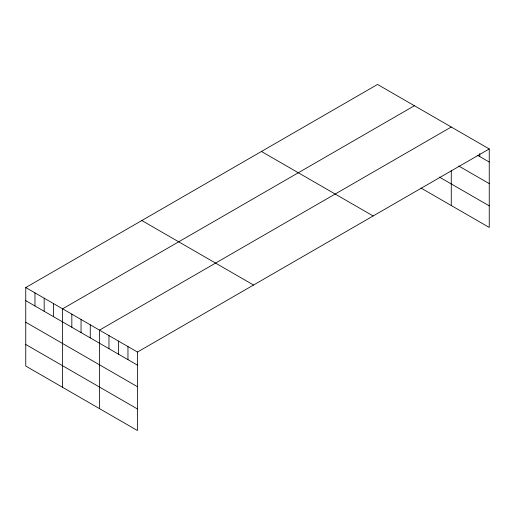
<?xml version="1.0" encoding="UTF-8"?>
<svg xmlns="http://www.w3.org/2000/svg" width="515" height="515" viewBox="0 0 515 515"><rect width="100%" height="100%" fill="white"/><g stroke="black" fill="none" stroke-linecap="round" stroke-linejoin="round"><path stroke-width="0.77" d="M25.75 287.55L137.46 352.048L137.46 430.553L25.75 366.056L25.75 287.55L377.54 84.447L489.25 148.944L489.25 227.45L420.987 188.039M414.408 105.73L62.611 308.839L62.611 387.338M451.269 127.012L99.479 330.121L99.479 408.627M137.46 352.048L489.25 148.944M477.72 155.382L489.25 162.038M458.73 166.004L489.25 183.623M439.417 177.096L489.25 205.865M261.453 151.474L373.156 215.965M141.844 220.529L253.547 285.02M25.75 300.651L137.46 365.141M25.75 322.236L137.46 386.726M25.75 344.471L137.46 408.968M479.755 153.476L479.755 156.554M451.269 170.433L451.269 205.517M127.965 346.563L127.965 359.663M118.469 341.085L118.469 354.178M108.974 335.6L108.974 348.694M90.26 324.798L90.26 337.892M81.048 319.48L81.048 332.574M71.83 314.156L71.83 327.25M53.399 303.515L53.399 316.609M44.181 298.191L44.181 311.292M34.969 292.874L34.969 305.968"/></g></svg>
